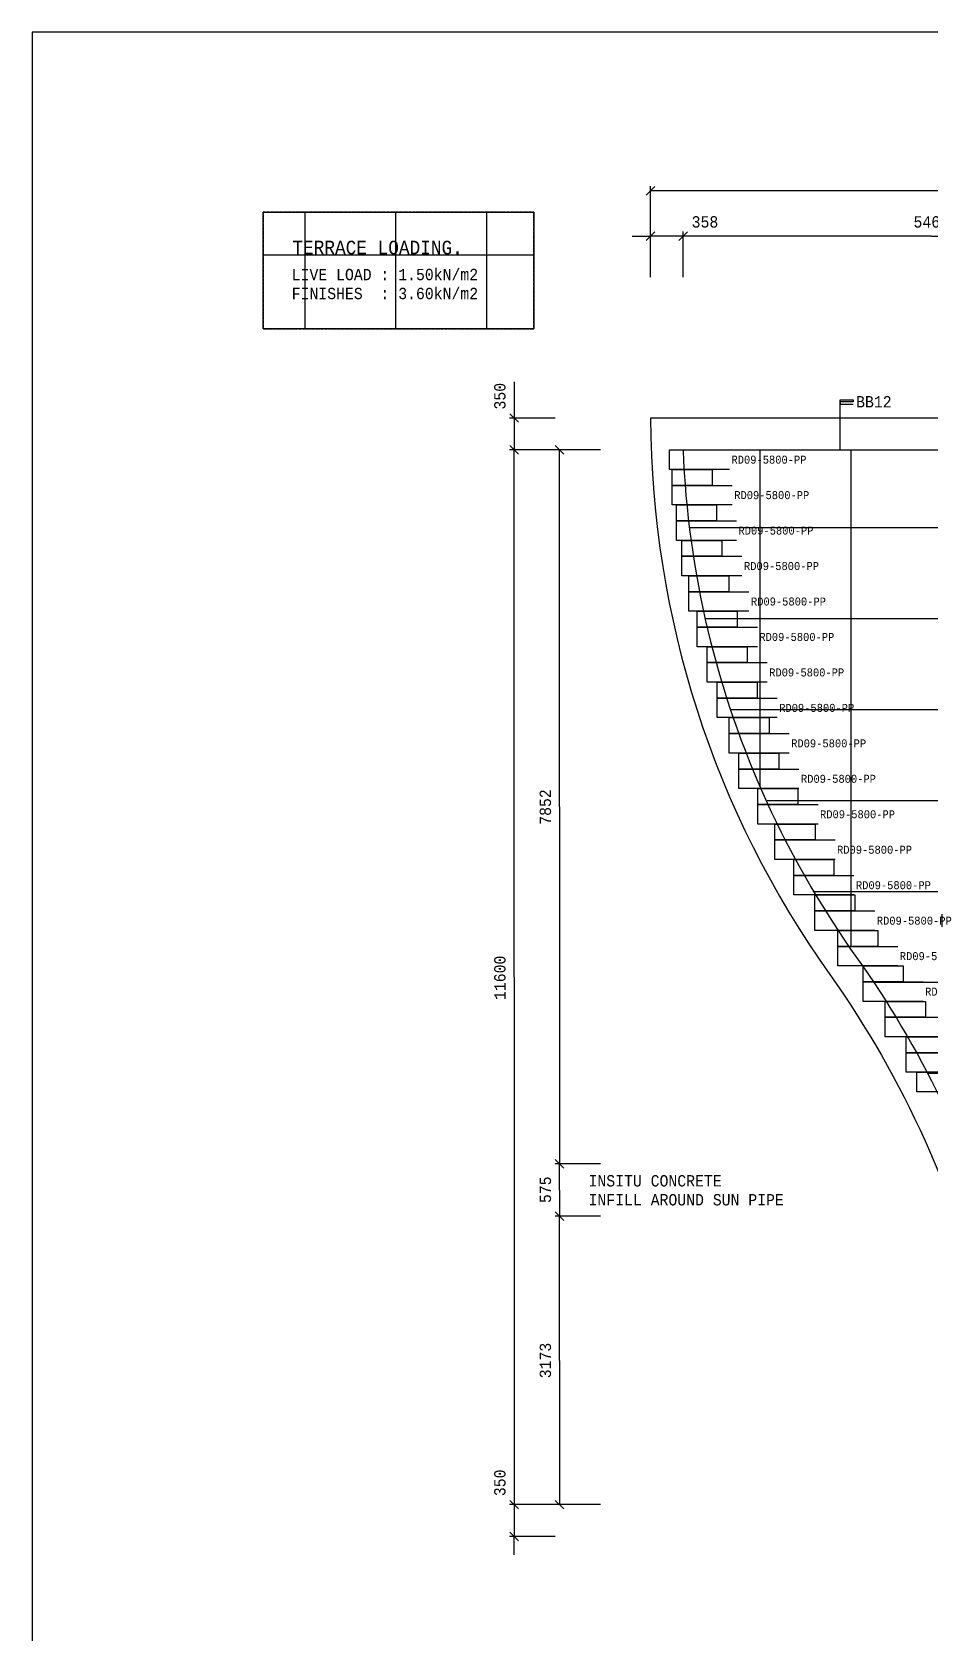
# Model space of a CAD drawing. Extents: x 0 to 40200, y 0 to 28450.
# Drawn here: x 0 to 9892, y 10822 to 28450 of the extents above; entities that cross this region are included whole.
import ezdxf

# ---------------------------------------------------------------- set-up
doc = ezdxf.new("R2010")
doc.units = 0
doc.linetypes.add('HIDDEN2', pattern=[4.7625, 3.175, -1.5875])
for name, color, linetype in [('BEAMS', 7, 'CONTINUOUS'), ('BLOCKS', 7, 'CONTINUOUS'), ('TITLE_BLOCK', 7, 'CONTINUOUS')]:
    doc.layers.add(name, color=color, linetype=linetype)
doc.styles.add('CADFONT1', font='monotxt.shx', dxfattribs={"width": 0.901937})
doc.dimstyles.new('EXPERTCAD-ISO', dxfattribs={"dimtxt": 100, "dimasz": 127, "dimexe": 50, "dimexo": 50, "dimgap": 50, "dimtad": 1, "dimdec": 4, "dimzin": 0, "dimtxsty": 'STANDARD', "dimblk": 'EXPERTCADARROW', "dimblk1": 'EXPERTCADARROW', "dimblk2": 'EXPERTCADARROW', "dimcen": 0.09, "dimclrd": 92, "dimclre": 92, "dimclrt": 92, "dimazin": 3, "dimtfac": 1, "dimtdec": 4, "dimtmove": 0, "dimatfit": 3, "dimtolj": 1, "dimtzin": 0})

# ---------------------------------------------------------------- blocks, each defined once
blk = doc.blocks.new('*X2')
at = {"layer": 'BEAMS', "color": 92, "linetype": 'CONTINUOUS'}
for points in [[(7226, 23000), (12685, 23000)], [(7399, 22000), (12856, 22000)], [(7677, 21000), (13128, 21000)], [(8070, 20000), (13512, 20000)], [(8591, 19000), (14019, 19000)], [(9265, 18000), (14674, 18000)], [(9841, 17000), (15280, 17000)], [(10306, 16000), (15751, 16000)], [(10654, 15000), (16106, 15000)], [(10900, 14000), (16356, 14000)], [(11050, 13000), (16509, 13000)]]:
    blk.add_lwpolyline(points, dxfattribs=at)
blk = doc.blocks.new('*X3')
at = {"layer": 'BEAMS', "color": 92, "linetype": 'CONTINUOUS'}
for points in [[(8000, 23855), (8000, 20157)], [(9000, 23855), (9000, 18398)], [(10000, 23855), (10000, 16682)], [(11000, 23855), (11000, 13408)], [(12000, 23855), (12000, 12256)], [(13000, 21423), (13000, 12256)], [(14000, 19034), (14000, 12256)], [(15000, 17492), (15000, 12256)], [(16000, 15332), (16000, 12256)]]:
    blk.add_lwpolyline(points, dxfattribs=at)
blk = doc.blocks.new('*D18')
at = {"layer": 'BEAMS', "color": 92, "linetype": 'CONTINUOUS'}
for points in [[(6249, 15428), (5749, 15428)], [(5846, 15381), (5752, 15475)], [(5799, 13842), (5799, 15428)], [(5799, 13842), (5799, 12256)], [(6249, 12256), (5749, 12256)], [(5752, 12302), (5846, 12209)]]:
    blk.add_lwpolyline(points, dxfattribs=at)
at = {"layer": 'BEAMS', "color": 92, "linetype": 'CONTINUOUS', "insert": (5580, 13645), "char_height": 125, "attachment_point": 1, "rotation": 90, "style": 'CADFONT1'}
blk.add_mtext('3173', dxfattribs=at)
blk = doc.blocks.new('EXPERTCADARROW')
at = {"layer": 'TITLE_BLOCK', "color": 92, "linetype": 'CONTINUOUS'}
for points in [[(0, 0), (-1, 0)], [(-0.6, 0.6), (0.6, -0.6)]]:
    blk.add_lwpolyline(points, dxfattribs=at)
blk = doc.blocks.new('*D19')
at = {"layer": 'BEAMS', "color": 92, "linetype": 'CONTINUOUS'}
for points in [[(5749, 23855), (5249, 23855)], [(5346, 23808), (5252, 23902)], [(5299, 18055), (5299, 23855)], [(5299, 18055), (5299, 12256)], [(5252, 12302), (5346, 12209)]]:
    blk.add_lwpolyline(points, dxfattribs=at)
at = {"layer": 'BEAMS', "color": 92, "linetype": 'CONTINUOUS', "insert": (5080, 17805), "char_height": 125, "attachment_point": 1, "rotation": 90, "style": 'CADFONT1'}
blk.add_mtext('11600', dxfattribs=at)
blk = doc.blocks.new('*D23')
at = {"layer": 'BEAMS', "color": 92, "linetype": 'CONTINUOUS'}
for points in [[(5299, 12652), (5299, 12256)], [(5749, 12256), (5249, 12256)], [(5252, 12302), (5346, 12209)], [(5299, 12256), (5299, 11906)], [(5749, 11906), (5249, 11906)], [(5346, 11859), (5252, 11952)], [(5299, 11702), (5299, 11906)]]:
    blk.add_lwpolyline(points, dxfattribs=at)
at = {"layer": 'BEAMS', "color": 92, "linetype": 'CONTINUOUS', "insert": (5080, 12349), "char_height": 125, "attachment_point": 1, "rotation": 90, "style": 'CADFONT1'}
blk.add_mtext('350', dxfattribs=at)
blk = doc.blocks.new('*D38')
at = {"layer": 'BEAMS', "color": 92, "linetype": 'CONTINUOUS'}
for points in [[(6846, 26752), (6752, 26658)], [(6799, 26255), (6799, 26755)], [(12779, 26705), (6799, 26705)], [(12779, 26705), (18759, 26705)], [(18712, 26658), (18806, 26752)], [(18759, 26255), (18759, 26755)]]:
    blk.add_lwpolyline(points, dxfattribs=at)
at = {"layer": 'BEAMS', "color": 92, "linetype": 'CONTINUOUS', "insert": (12529, 26925), "char_height": 125, "attachment_point": 1, "style": 'CADFONT1'}
blk.add_mtext('11960', dxfattribs=at)
blk = doc.blocks.new('*D39')
at = {"layer": 'BEAMS', "color": 92, "linetype": 'CONTINUOUS'}
for points in [[(7204, 26252), (7110, 26158)], [(9887, 26205), (7157, 26205)], [(9887, 26205), (12617, 26205)], [(12570, 26158), (12664, 26252)], [(12617, 25755), (12617, 26255)]]:
    blk.add_lwpolyline(points, dxfattribs=at)
at = {"layer": 'BEAMS', "color": 92, "linetype": 'CONTINUOUS', "insert": (9690, 26425), "char_height": 125, "attachment_point": 1, "style": 'CADFONT1'}
blk.add_mtext('5460', dxfattribs=at)
blk = doc.blocks.new('*D40')
at = {"layer": 'BEAMS', "color": 92, "linetype": 'CONTINUOUS'}
for points in [[(6249, 23855), (5749, 23855)], [(5846, 23808), (5752, 23902)], [(5799, 19929), (5799, 23855)], [(5799, 19929), (5799, 16003)], [(5752, 16050), (5846, 15956)]]:
    blk.add_lwpolyline(points, dxfattribs=at)
at = {"layer": 'BEAMS', "color": 92, "linetype": 'CONTINUOUS', "insert": (5580, 19732), "char_height": 125, "attachment_point": 1, "rotation": 90, "style": 'CADFONT1'}
blk.add_mtext('7852', dxfattribs=at)
blk = doc.blocks.new('*D41')
at = {"layer": 'BEAMS', "color": 92, "linetype": 'CONTINUOUS'}
for points in [[(5846, 15956), (5752, 16050)], [(6249, 16003), (5749, 16003)], [(5799, 15715), (5799, 16003)], [(5799, 15715), (5799, 15428)], [(5752, 15475), (5846, 15381)]]:
    blk.add_lwpolyline(points, dxfattribs=at)
at = {"layer": 'BEAMS', "color": 92, "linetype": 'CONTINUOUS', "insert": (5580, 15572), "char_height": 125, "attachment_point": 1, "rotation": 90, "style": 'CADFONT1'}
blk.add_mtext('575', dxfattribs=at)
blk = doc.blocks.new('*D42')
at = {"layer": 'BEAMS', "color": 92, "linetype": 'CONTINUOUS'}
for points in [[(5299, 24602), (5299, 24205)], [(5749, 24205), (5249, 24205)], [(5252, 24252), (5346, 24158)], [(5299, 24205), (5299, 23855)], [(5346, 23808), (5252, 23902)], [(5299, 23652), (5299, 23855)]]:
    blk.add_lwpolyline(points, dxfattribs=at)
at = {"layer": 'BEAMS', "color": 92, "linetype": 'CONTINUOUS', "insert": (5080, 24299), "char_height": 125, "attachment_point": 1, "rotation": 90, "style": 'CADFONT1'}
blk.add_mtext('350', dxfattribs=at)
blk = doc.blocks.new('*D43')
at = {"layer": 'BEAMS', "color": 92, "linetype": 'CONTINUOUS'}
for points in [[(6596, 26205), (6799, 26205)], [(6752, 26158), (6846, 26252)], [(6799, 25755), (6799, 26255)], [(7157, 26205), (6799, 26205)], [(7204, 26252), (7110, 26158)], [(7157, 25755), (7157, 26255)], [(7554, 26205), (7157, 26205)]]:
    blk.add_lwpolyline(points, dxfattribs=at)
at = {"layer": 'BEAMS', "color": 92, "linetype": 'CONTINUOUS', "insert": (7251, 26425), "char_height": 125, "attachment_point": 1, "style": 'CADFONT1'}
blk.add_mtext('358', dxfattribs=at)

msp = doc.modelspace()

# ---------------------------------------------------------------- hatches: boundary and pattern name
at = {"layer": 'TITLE_BLOCK', "linetype": 'CONTINUOUS'}
h = msp.add_hatch(dxfattribs=at)
h.set_pattern_fill('ExpertCAD', color=92, scale=1000, angle=270, style=0, pattern_type=0)
h.set_pattern_definition([(270, (0, 0), (1000, -2e-13), [])])
h.paths.add_polyline_path([(2541.44566, 26470.26415), (2541.44566, 25184.82046), (5517.01613, 25184.82046), (5517.01613, 26470.26415)])
h = msp.add_hatch(dxfattribs=at)
h.set_pattern_fill('ExpertCAD', color=92, scale=1000, angle=360, style=0, pattern_type=0)
h.set_pattern_definition([(360, (0, 0), (2e-13, 1000), [])])
h.paths.add_polyline_path([(2541.44566, 26470.26415), (2541.44566, 25184.82046), (5517.01613, 25184.82046), (5517.01613, 26470.26415)])

# ---------------------------------------------------------------- linework, layer by layer
at = {"layer": 'BEAMS', "color": 172, "linetype": 'CONTINUOUS'}
for points in [[(7666.81186, 23640.099), (7006.81186, 23640.099), (7006.81186, 23855.099), (7666.81186, 23855.099)], [(7697.59195, 23250.09751), (7037.59195, 23250.09751), (7037.59195, 23465.09751), (7697.59195, 23465.09751)], [(7743.3636, 22860.09751), (7083.3636, 22860.09751), (7083.3636, 23075.09751), (7743.3636, 23075.09751)], [(7804.3299, 22470.09751), (7144.3299, 22470.09751), (7144.3299, 22685.09751), (7804.3299, 22685.09751)], [(7880.76699, 22080.09751), (7220.76699, 22080.09751), (7220.76699, 22295.09751), (7880.76699, 22295.09751)], [(7973.03065, 21690.09751), (7313.03065, 21690.09751), (7313.03065, 21905.09751), (7973.03065, 21905.09751)], [(8081.56499, 21300.09751), (7421.56499, 21300.09751), (7421.56499, 21515.09751), (8081.56499, 21515.09751)], [(8191.46997, 20910.09751), (7531.46997, 20910.09751), (7531.46997, 21125.09751), (8191.46997, 21125.09751)], [(8323.1432, 20520.09751), (7663.1432, 20520.09751), (7663.1432, 20735.09751), (8323.1432, 20735.09751)], [(8430.50823, 20130.09751), (7770.50823, 20130.09751), (7770.50823, 20345.09751), (8430.50823, 20345.09751)], [(8640.04069, 19740.09751), (7980.04069, 19740.09751), (7980.04069, 19955.09751), (8640.04069, 19955.09751)], [(8827.09377, 19350.09751), (8167.09377, 19350.09751), (8167.09377, 19565.09751), (8827.09377, 19565.09751)], [(9034.74919, 18960.09751), (8374.74919, 18960.09751), (8374.74919, 19175.09751), (9034.74919, 19175.09751)], [(9264.45854, 18570.09751), (8604.45854, 18570.09751), (8604.45854, 18785.09751), (9264.45854, 18785.09751)], [(9517.17692, 18180.09751), (8857.17692, 18180.09751), (8857.17692, 18395.09751), (9517.17692, 18395.09751)], [(9795.30341, 17790.09751), (9135.30341, 17790.09751), (9135.30341, 18005.09751), (9795.30341, 18005.09751)], [(10040.09278, 17400.09751), (9380.09278, 17400.09751), (9380.09278, 17615.09751), (10040.09278, 17615.09751)], [(10268.9671, 17010.09751), (9608.9671, 17010.09751), (9608.9671, 17225.09751), (10268.9671, 17225.09751)], [(10384.78078, 16795.09751), (9724.78078, 16795.09751), (9724.78078, 17010.09751), (10384.78078, 17010.09751)]]:
    msp.add_lwpolyline(points, dxfattribs=at)
at = {"layer": 'BLOCKS', "color": 11, "linetype": 'CONTINUOUS'}
for points in [[(7037.59195, 23465.09751), (7037.59195, 23640.09751)], [(7037.59195, 23640.09751), (7477.59195, 23640.09751), (7477.59195, 23465.09751), (7037.59195, 23465.09751)], [(7083.3636, 23075.09751), (7083.3636, 23250.09751)], [(7083.3636, 23250.09751), (7523.3636, 23250.09751), (7523.3636, 23075.09751), (7083.3636, 23075.09751)], [(7144.3299, 22685.09751), (7144.3299, 22860.09751)], [(7144.3299, 22860.09751), (7584.3299, 22860.09751), (7584.3299, 22685.09751), (7144.3299, 22685.09751)], [(7220.76699, 22295.09751), (7220.76699, 22470.09751)], [(7220.76699, 22470.09751), (7660.76699, 22470.09751), (7660.76699, 22295.09751), (7220.76699, 22295.09751)], [(7313.03065, 21905.09751), (7313.03065, 22080.09751)], [(7313.03065, 22080.09751), (7753.03065, 22080.09751), (7753.03065, 21905.09751), (7313.03065, 21905.09751)], [(7421.56499, 21515.09751), (7421.56499, 21690.09751)], [(7421.56499, 21690.09751), (7861.56499, 21690.09751), (7861.56499, 21515.09751), (7421.56499, 21515.09751)], [(7531.46997, 21125.09751), (7531.46997, 21300.09751)], [(7531.46997, 21300.09751), (7971.46997, 21300.09751), (7971.46997, 21125.09751), (7531.46997, 21125.09751)], [(7663.1432, 20735.09751), (7663.1432, 20910.09751)], [(7663.1432, 20910.09751), (8103.1432, 20910.09751), (8103.1432, 20735.09751), (7663.1432, 20735.09751)], [(7770.50823, 20345.09751), (7770.50823, 20520.09751)], [(7770.50823, 20520.09751), (8210.50823, 20520.09751), (8210.50823, 20345.09751), (7770.50823, 20345.09751)], [(7980.04069, 19955.09751), (7980.04069, 20130.09751)], [(7980.04069, 20130.09751), (8420.04069, 20130.09751), (8420.04069, 19955.09751), (7980.04069, 19955.09751)], [(8167.09377, 19565.09751), (8167.09377, 19740.09751)], [(8167.09377, 19740.09751), (8607.09377, 19740.09751), (8607.09377, 19565.09751), (8167.09377, 19565.09751)], [(8374.74919, 19175.09751), (8374.74919, 19350.09751)], [(8374.74919, 19350.09751), (8814.74919, 19350.09751), (8814.74919, 19175.09751), (8374.74919, 19175.09751)], [(8604.45854, 18785.09751), (8604.45854, 18960.09751)], [(8604.45854, 18960.09751), (9044.45854, 18960.09751), (9044.45854, 18785.09751), (8604.45854, 18785.09751)], [(8857.17692, 18395.09751), (8857.17692, 18570.09751)], [(8857.17692, 18570.09751), (9297.17692, 18570.09751), (9297.17692, 18395.09751), (8857.17692, 18395.09751)], [(9135.30341, 18005.09751), (9135.30341, 18180.09751)], [(9135.30341, 18180.09751), (9575.30341, 18180.09751), (9575.30341, 18005.09751), (9135.30341, 18005.09751)], [(9380.09278, 17615.09751), (9380.09278, 17790.09751)], [(9380.09278, 17790.09751), (9820.09278, 17790.09751), (9820.09278, 17615.09751), (9380.09278, 17615.09751)], [(9608.9671, 17225.09751), (9608.9671, 17400.09751)], [(9608.9671, 17400.09751), (10048.9671, 17400.09751), (10048.9671, 17225.09751), (9608.9671, 17225.09751)]]:
    msp.add_lwpolyline(points, dxfattribs=at)
at = {"layer": 'TITLE_BLOCK', "color": 172, "linetype": 'CONTINUOUS'}
msp.add_line((7156.89273, 23855.1005), (12616.71878, 23855.09903), dxfattribs=at)
at = {"layer": 'TITLE_BLOCK', "color": 11, "linetype": 'CONTINUOUS'}
msp.add_line((8663.33623, 18785.09751), (8604.45854, 18785.09751), dxfattribs=at)
at = {"layer": 'TITLE_BLOCK', "color": 172, "linetype": 'CONTINUOUS'}
for points in [[(0, 28450), (0, 0), (40200, 0), (40200, 28450), (0, 28450)], [(2541.44566, 25184.82046), (2541.44566, 26470.26415), (5517.01613, 26470.26415), (5517.01613, 25184.82046), (2541.44566, 25184.82046)]]:
    msp.add_lwpolyline(points, dxfattribs=at)
at = {"layer": 'TITLE_BLOCK', "color": 172, "linetype": 'HIDDEN2'}
msp.add_lwpolyline([(5517.01613, 26470.26415), (2541.44566, 26470.26415), (2541.44566, 25184.82046), (5517.01613, 25184.82046), (5517.01613, 26470.26415)], dxfattribs=at)
at = {"layer": 'TITLE_BLOCK', "color": 172, "linetype": 'CONTINUOUS'}
for points in [[(6799.23148, 24205.1005), (6799.23148, 24205.1005, 0.1546097255), (8769.85919, 18084.28116), (8769.85919, 18084.28116, -0.0980231878), (10482.56309, 14277.86262), (10482.56309, 14277.86262, -0.0557292213), (10759.11407, 11905.502), (18759.11407, 11905.50053), (18759.11407, 11405.09175), (24608.83092, 11405.09175), (24608.83092, 17940.09175), (26009.21692, 17940.09175), (26009.21692, 24705.09175), (18759.11407, 24705.09175), (18759.11407, 24205.09903), (6799.23039, 24205.33423)], [(7156.89273, 23855.1005), (7156.89273, 23855.1005, 0.0978129548), (8081.56974, 19973.45619), (8081.56974, 19973.45619, 0.0442148639), (8998.61354, 18365.79541), (8998.61354, 18365.79541, -0.0820217467), (10614.86218, 15130.3505), (10614.86218, 15130.3505, -0.0659713296), (11102.00149, 12255.502)]]:
    msp.add_lwpolyline(points, format="xyb", dxfattribs=at)
at = {"layer": 'TITLE_BLOCK', "color": 211, "linetype": 'CONTINUOUS'}
msp.add_lwpolyline([(8884.38256, 23855.10004), (8884.38256, 24406.31531), (9027.69854, 24406.31531), (9027.69854, 24384.2667), (8884.38256, 24384.2667), (8884.38256, 24356.70594), (9027.69854, 24356.70594)], dxfattribs=at)

# ---------------------------------------------------------------- block references
at = {"layer": 'BEAMS', "color": 92}
for name in ['*X3', '*X2']:
    msp.add_blockref(name, (0, 0), dxfattribs=at)

# ---------------------------------------------------------------- texts
at = {"layer": 'BEAMS', "color": 1, "linetype": 'CONTINUOUS', "char_height": 88, "attachment_point": 1, "style": 'CADFONT1'}
for insert in [(7688.81186, 23791.599), (7719.59195, 23401.59751), (7765.3636, 23011.59751), (7826.3299, 22621.59751), (7902.76699, 22231.59751), (7995.03065, 21841.59751), (8103.56499, 21451.59751), (8213.46997, 21061.59751), (8345.1432, 20671.59751), (8452.50823, 20281.59751), (8662.04069, 19891.59751), (8849.09377, 19501.59751), (9056.74919, 19111.59751), (9286.45854, 18721.59751), (9539.17692, 18331.59751), (9817.30341, 17941.59751)]:
    msp.add_mtext('RD09-5800-PP', dxfattribs=dict(at, insert=insert))
at = {"layer": 'BLOCKS', "color": 1, "linetype": 'CONTINUOUS', "insert": (9058.94841, 24446.76645), "char_height": 124.999496, "attachment_point": 1, "style": 'CADFONT1'}
msp.add_mtext('BB12', dxfattribs=at)
at = {"layer": 'TITLE_BLOCK', "color": 1, "linetype": 'CONTINUOUS', "attachment_point": 1, "style": 'CADFONT1'}
for s, insert, char_height in [('TERRACE LOADING.', (2862.01286, 26155.40743), 150.000208), ('LIVE LOAD : 1.50kN/m2  \\PFINISHES  : 3.60kN/m2  ', (2854.49642, 25845.76086), 124.999496), ('INSITU CONCRETE\\PINFILL AROUND SUN PIPE', (6117.53607, 15879.16312), 124.999496)]:
    msp.add_mtext(s, dxfattribs=dict(at, insert=insert, char_height=char_height))

# ---------------------------------------------------------------- dimensions: what is measured, and where the dimension line sits
at = {"layer": 'BEAMS', "color": 92, "linetype": 'CONTINUOUS'}
for base, p1, p2, text, override, picture, middle in [((18759.11407, 26705.09175), (6799.23039, 26205.09175), (18759.11407, 26205.09175), '11960', {"dimtxt": 125, "dimasz": 78.125, "dimgap": 94.55, "dimtxsty": 'CADFONT1', "dimatfit": 1}, '*D38', (12779.17223, 26705.09175)), ((7156.89273, 26205.09175), (6799.23039, 25705.09175), (7156.89273, 25705.09175), '358', {"dimtxt": 125, "dimasz": 78.125, "dimgap": 94.55, "dimtxsty": 'CADFONT1', "dimatfit": 1}, '*D43', (7394.39273, 26205.09175)), ((12616.71878, 26205.09175), (7156.89273, 25705.09175), (12616.71878, 25705.09175), '5460', {"dimtxt": 125, "dimasz": 78.125, "dimgap": 94.55, "dimtxsty": 'CADFONT1', "dimse1": 1, "dimatfit": 1}, '*D39', (9886.80576, 26205.09175))]:
    dim = msp.add_linear_dim(base=base, p1=p1, p2=p2, text=text, dimstyle='EXPERTCAD-ISO', override=override, dxfattribs=at)
    dim.commit()
    dim.dimension.update_dxf_attribs({"geometry": picture, "text_midpoint": middle, "dimtype": 160})
for base, p1, p2, text, override, picture, middle in [((5299.23039, 24205.36372), (5799.23039, 23855.10101), (5799.23039, 24205.36372), '350', {"dimtxt": 125, "dimasz": 78.125, "dimgap": 94.55, "dimtxsty": 'CADFONT1', "dimse1": 1}, '*D42', (5299.23039, 24442.86372)), ((5299.23039, 23855.10101), (5799.23039, 12255.50357), (5799.23039, 23855.10101), '11600', {"dimtxt": 125, "dimasz": 78.125, "dimgap": 94.55, "dimtxsty": 'CADFONT1', "dimse1": 1}, '*D19', (5299.23039, 18055.30229)), ((5799.23039, 23855.10087), (6299.23039, 16002.85172), (6299.23039, 23855.10087), '7852', {"dimtxt": 125, "dimasz": 78.125, "dimgap": 94.55, "dimtxsty": 'CADFONT1', "dimse1": 1}, '*D40', (5799.23039, 19928.9763)), ((5799.23039, 16002.85172), (6299.23039, 15428.06887), (6299.23039, 16002.85172), '575', {"dimtxt": 125, "dimasz": 78.125, "dimgap": 94.55, "dimtxsty": 'CADFONT1', "dimse1": 1}, '*D41', (5799.23039, 15715.4603)), ((5799.23039, 15428.06887), (6299.23039, 12255.50343), (6299.23039, 15428.06887), '3173', {"dimtxt": 125, "dimasz": 78.125, "dimgap": 94.55, "dimtxsty": 'CADFONT1'}, '*D18', (5799.23039, 13841.78615)), ((5299.23039, 12255.50357), (5799.23039, 11905.50301), (5799.23039, 12255.50357), '350', {"dimtxt": 125, "dimasz": 78.125, "dimgap": 94.55, "dimtxsty": 'CADFONT1'}, '*D23', (5299.23039, 12493.00357))]:
    dim = msp.add_linear_dim(base=base, p1=p1, p2=p2, angle=90, text=text, dimstyle='EXPERTCAD-ISO', override=override, dxfattribs=at)
    dim.commit()
    dim.dimension.update_dxf_attribs({"geometry": picture, "text_midpoint": middle, "dimtype": 160})

doc.saveas('drawing.dxf')
